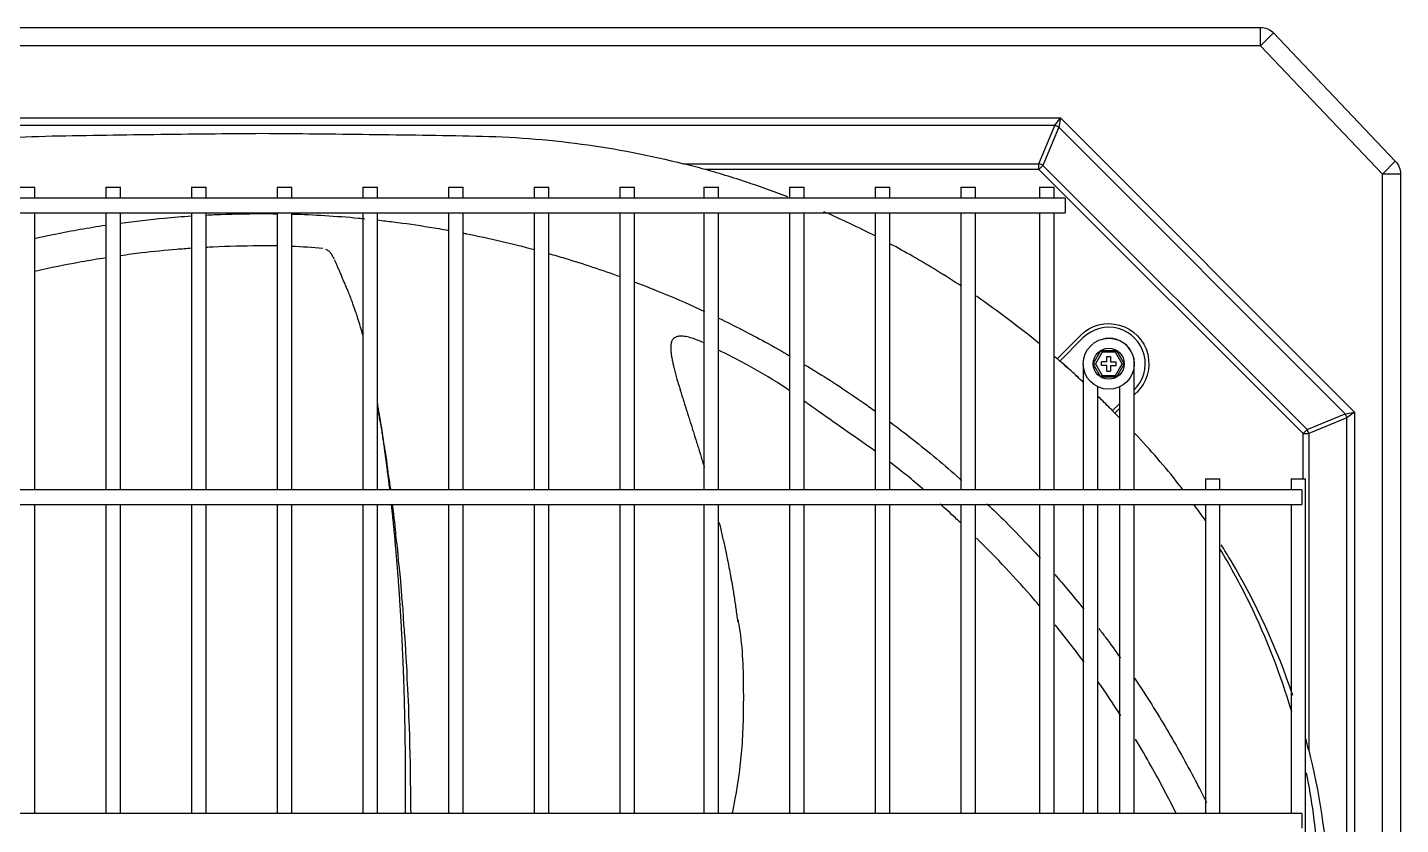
# Model space of a CAD drawing. Header units: millimetres. Extents: x 0 to 504600, y 0 to 118800.
# Drawn here: x 431676.9 to 432053.6, y 51037.6 to 51256.2 of the extents above; entities that cross this region are included whole.
import ezdxf

# ---------------------------------------------------------------- set-up
doc = ezdxf.new("R2010")
doc.units = ezdxf.units.MM
doc.header["$LTSCALE"] = 200
doc.layers.add('LG-AIRCON', color=240, linetype='Continuous')

# ---------------------------------------------------------------- blocks, each defined once
blk = doc.blocks.new('UXB1', base_point=(168674.67, -72229.04))
at = {"layer": 'LG-AIRCON', "color": 0}
for p, q in [((168093.75, -71467.16), (169255.13, -71467.16)), ((169255.13, -71472.16), (169255.13, -71467.16)), ((169255.13, -71472.16), (169258.67, -71468.62)), ((169258.67, -71468.62), (169292.07, -71503.83)), ((169255.13, -71472.16), (168093.75, -71472.16)), ((169288.54, -71507.37), (169255.13, -71472.16)), ((168148.66, -71491.95), (169200.23, -71491.95)), ((169198.7, -71494.07), (168150.18, -71494.07)), ((169194.36, -71504.54), (169198.7, -71494.07)), ((169199.8, -71494.52), (169195.46, -71505)), ((169198.7, -71494.07), (169200.23, -71491.95)), ((169200.23, -71491.95), (169199.8, -71494.52)), ((169278.36, -71573.09), (169199.8, -71494.52)), ((169200.23, -71491.95), (169280.94, -71572.66)), ((169096.89, -71504.54), (169194.36, -71504.54)), ((169194.36, -71506.1), (169194.36, -71504.54)), ((169194.36, -71506.1), (169195.46, -71505)), ((169195.46, -71505), (169267.89, -71577.43)), ((169288.54, -71507.37), (169292.07, -71503.83)), ((169194.36, -71506.1), (169102.74, -71506.1)), ((169266.79, -71578.53), (169194.36, -71506.1)), ((169288.54, -72188.83), (169288.54, -71507.37)), ((169293.54, -71507.37), (169288.54, -71507.37)), ((169293.54, -71507.37), (169293.54, -72188.83)), ((168914.9, -71510.99), (168918.9, -71510.99)), ((168918.9, -71513.99), (168918.9, -71510.99)), ((168938.4, -71510.99), (168938.4, -71513.99)), ((168938.4, -71510.99), (168942.4, -71510.99)), ((168942.4, -71513.99), (168942.4, -71510.99)), ((168961.9, -71510.99), (168961.9, -71513.99)), ((168961.9, -71510.99), (168965.9, -71510.99)), ((168965.9, -71513.99), (168965.9, -71510.99)), ((168985.39, -71510.99), (168985.39, -71513.99)), ((168985.39, -71510.99), (168989.39, -71510.99)), ((168989.39, -71513.99), (168989.39, -71510.99)), ((169008.89, -71510.99), (169008.89, -71513.99)), ((169008.89, -71510.99), (169012.89, -71510.99)), ((169012.89, -71513.99), (169012.89, -71510.99)), ((169032.38, -71510.99), (169032.38, -71513.99)), ((169032.38, -71510.99), (169036.38, -71510.99)), ((169036.38, -71513.99), (169036.38, -71510.99)), ((169055.88, -71510.99), (169055.88, -71513.99)), ((169055.88, -71510.99), (169059.88, -71510.99)), ((169059.88, -71513.99), (169059.88, -71510.99)), ((169079.38, -71510.99), (169079.38, -71513.99)), ((169079.38, -71510.99), (169083.38, -71510.99)), ((169083.38, -71513.99), (169083.38, -71510.99)), ((169102.44, -71510.99), (169102.44, -71513.99)), ((169102.44, -71510.99), (169106.44, -71510.99)), ((169106.44, -71513.99), (169106.44, -71510.99)), ((169125.94, -71510.99), (169125.94, -71513.99)), ((169125.94, -71510.99), (169129.94, -71510.99)), ((169129.94, -71513.99), (169129.94, -71510.99)), ((169149.44, -71510.99), (169149.44, -71513.99)), ((169149.44, -71510.99), (169153.44, -71510.99)), ((169153.44, -71513.99), (169153.44, -71510.99)), ((169172.93, -71510.99), (169172.93, -71513.99)), ((169172.93, -71510.99), (169176.93, -71510.99)), ((169176.93, -71513.99), (169176.93, -71510.99)), ((169194.5, -71510.99), (169194.5, -71513.99)), ((169194.5, -71510.99), (169198.5, -71510.99)), ((169198.5, -71513.99), (169198.5, -71510.99)), ((169201.5, -71513.99), (168146.95, -71513.99)), ((169201.5, -71513.99), (169201.5, -71515.99)), ((169201.5, -71515.99), (169201.5, -71517.99)), ((168146.95, -71517.99), (169201.5, -71517.99)), ((168918.9, -71593.98), (168918.9, -71517.99)), ((168938.4, -71517.99), (168938.4, -71593.98)), ((168942.4, -71593.98), (168942.4, -71517.99)), ((168961.9, -71517.99), (168961.9, -71593.98)), ((168965.9, -71593.98), (168965.9, -71517.99)), ((168985.39, -71517.99), (168985.39, -71593.98)), ((168989.39, -71593.98), (168989.39, -71517.99)), ((169008.89, -71517.99), (169008.89, -71593.98)), ((169012.89, -71593.98), (169012.89, -71517.99)), ((169032.38, -71517.99), (169032.38, -71593.98)), ((169036.38, -71593.98), (169036.38, -71517.99)), ((169055.88, -71517.99), (169055.88, -71593.98)), ((169059.88, -71593.98), (169059.88, -71517.99)), ((169079.38, -71517.99), (169079.38, -71593.98)), ((169083.38, -71593.98), (169083.38, -71517.99)), ((169102.44, -71517.99), (169102.44, -71593.98)), ((169106.44, -71593.98), (169106.44, -71517.99)), ((169125.94, -71517.99), (169125.94, -71593.98)), ((169129.94, -71593.98), (169129.94, -71517.99)), ((169149.44, -71517.99), (169149.44, -71593.98)), ((169153.44, -71593.98), (169153.44, -71517.99)), ((169172.93, -71517.99), (169172.93, -71593.98)), ((169176.93, -71593.98), (169176.93, -71517.99)), ((169194.5, -71517.99), (169194.5, -71593.98)), ((169198.5, -71593.98), (169198.5, -71517.99)), ((169199.34, -71557.99), (169205.72, -71551.62)), ((169206.43, -71552.32), (169200.1, -71558.65)), ((169012.96, -71555.41), (169012.89, -71555.27)), ((169012.96, -71555.41), (169012.89, -71555.41)), ((169209.25, -71559.39), (169211.37, -71555.71)), ((169211.66, -71556.21), (169209.82, -71559.39)), ((169211.37, -71555.71), (169215.62, -71555.71)), ((169211.37, -71555.71), (169211.66, -71556.21)), ((169215.33, -71556.21), (169211.66, -71556.21)), ((169213, -71557.39), (169214, -71557.39)), ((169213, -71558.89), (169213, -71557.39)), ((169214, -71557.39), (169214, -71558.89)), ((169215.33, -71556.21), (169215.62, -71555.71)), ((169217.17, -71559.39), (169215.33, -71556.21)), ((169215.62, -71555.71), (169217.75, -71559.39)), ((169206.5, -71559.56), (169206.5, -71573.32)), ((169211.37, -71563.07), (169209.25, -71559.39)), ((169209.25, -71559.39), (169209.82, -71559.39)), ((169209.82, -71559.39), (169211.66, -71562.57)), ((169213, -71558.89), (169211.5, -71558.89)), ((169211.5, -71559.89), (169211.5, -71558.89)), ((169213, -71559.89), (169211.5, -71559.89)), ((169213, -71561.39), (169213, -71559.89)), ((169213, -71561.39), (169214, -71561.39)), ((169214, -71558.89), (169215.5, -71558.89)), ((169214, -71559.89), (169214, -71561.39)), ((169214, -71559.89), (169215.5, -71559.89)), ((169215.33, -71562.57), (169217.17, -71559.39)), ((169215.5, -71559.89), (169215.5, -71558.89)), ((169217.75, -71559.39), (169215.62, -71563.07)), ((169217.17, -71559.39), (169217.75, -71559.39)), ((169220.49, -71573.32), (169220.49, -71559.56)), ((169210.5, -71573.32), (169210.5, -71565.72)), ((169211.37, -71563.07), (169211.66, -71562.57)), ((169215.62, -71563.07), (169211.37, -71563.07)), ((169211.66, -71562.57), (169215.33, -71562.57)), ((169215.33, -71562.57), (169215.62, -71563.07)), ((169216.49, -71565.72), (169216.49, -71573.32)), ((169221.06, -71567.38), (169220.49, -71567.91)), ((169206.5, -71570.27), (169206.5, -71593.98)), ((169210.5, -71593.98), (169210.5, -71570.27)), ((169214.49, -71572.23), (169216.49, -71570.33)), ((169216.49, -71571.7), (169215.19, -71572.94)), ((169216.49, -71573.32), (169216.49, -71576.15)), ((169220.49, -71576.15), (169220.49, -71573.32)), ((169267.89, -71577.43), (169278.36, -71573.09)), ((169278.36, -71573.09), (169280.94, -71572.66)), ((169280.94, -71572.66), (169278.82, -71574.19)), ((169280.94, -71572.66), (169280.94, -72063.22)), ((169216.49, -71576.15), (169216.49, -71579.81)), ((169220.49, -71579.81), (169220.49, -71576.15)), ((169220.49, -71576.15), (169220.49, -71576.15)), ((169266.79, -71578.53), (169267.89, -71577.43)), ((169278.82, -71574.19), (169268.34, -71578.53)), ((169278.82, -72062.34), (169278.82, -71574.19)), ((169216.49, -71579.81), (169216.49, -71582.63)), ((169220.49, -71582.63), (169220.49, -71579.81)), ((169220.49, -71579.81), (169220.49, -71579.81)), ((169266.79, -71590.98), (169266.79, -71578.53)), ((169266.79, -71578.53), (169268.34, -71578.53)), ((169268.34, -71578.53), (169268.34, -71665.32)), ((169216.49, -71582.63), (169216.49, -71593.98)), ((169220.49, -71593.98), (169220.49, -71582.63)), ((169239.99, -71590.98), (169239.99, -71593.98)), ((169239.99, -71590.98), (169243.99, -71590.98)), ((169243.99, -71593.98), (169243.99, -71590.98)), ((169263.49, -71590.98), (169263.49, -71593.98)), ((169263.49, -71590.98), (169267.49, -71590.98)), ((169267.49, -72044.9), (169267.49, -71590.98)), ((169266.49, -71593.97), (168081.96, -71593.97)), ((169266.49, -71593.97), (169266.49, -71595.97)), ((169266.49, -71595.97), (169266.49, -71597.97)), ((168081.96, -71597.97), (169266.49, -71597.97)), ((168918.9, -71682.77), (168918.9, -71597.98)), ((168938.4, -71597.98), (168938.4, -71682.77)), ((168942.4, -71682.77), (168942.4, -71597.98)), ((168961.9, -71597.98), (168961.9, -71682.77)), ((168965.9, -71682.77), (168965.9, -71597.98)), ((168985.39, -71597.98), (168985.39, -71682.77)), ((168989.39, -71682.77), (168989.39, -71597.98)), ((169008.89, -71597.98), (169008.89, -71682.77)), ((169012.89, -71682.77), (169012.89, -71597.98)), ((169032.38, -71597.98), (169032.38, -71682.77)), ((169036.38, -71682.77), (169036.38, -71597.98)), ((169055.88, -71597.98), (169055.88, -71682.77)), ((169059.88, -71682.77), (169059.88, -71597.98)), ((169079.38, -71597.98), (169079.38, -71682.77)), ((169083.38, -71682.77), (169083.38, -71597.98)), ((169102.44, -71597.98), (169102.44, -71682.77)), ((169106.44, -71682.77), (169106.44, -71597.98)), ((169125.94, -71597.98), (169125.94, -71682.77)), ((169129.94, -71682.77), (169129.94, -71597.98)), ((169149.44, -71597.98), (169149.44, -71682.77)), ((169153.44, -71682.77), (169153.44, -71597.98)), ((169172.93, -71597.98), (169172.93, -71682.77)), ((169176.93, -71682.77), (169176.93, -71597.98)), ((169194.5, -71597.98), (169194.5, -71682.77)), ((169198.5, -71682.77), (169198.5, -71597.98)), ((169206.5, -71597.97), (169206.5, -71682.76)), ((169210.5, -71682.76), (169210.5, -71597.97)), ((169216.49, -71597.98), (169216.49, -71682.76)), ((169220.49, -71682.76), (169220.49, -71597.98)), ((169239.99, -71597.98), (169239.99, -71682.76)), ((169243.99, -71682.76), (169243.99, -71597.98)), ((169263.49, -71597.98), (169263.49, -71682.76)), ((169172.93, -71602.86), (169172.71, -71603)), ((169266.49, -71682.76), (168081.96, -71682.76)), ((169266.49, -71682.76), (169266.49, -71684.76)), ((169266.49, -71684.76), (169266.49, -71686.76))]:
    blk.add_line(p, q, dxfattribs=at)
for radius in [7, 4.25, 4.25]:
    blk.add_circle((169213.5, -71559.39), radius, dxfattribs=at)
at = {"layer": 'LG-AIRCON', "color": 0, "extrusion": (0, 0, -1)}
for centre, radius, start, end in [((-169255.13, -71472.16), 5, 90, 135), ((-169288.54, -71507.37), 5, 135, 180), ((-169213.5, -71559.39), 11, 45, 226.5506)]:
    blk.add_arc(centre, radius, start, end, dxfattribs=at)
at = {"layer": 'LG-AIRCON', "color": 0}
blk.add_arc((169213.5, -71559.39), 10, 313.4494, 135, dxfattribs=at)
for centre, major_axis in [((169198.7, -71495.62), (-2.03, 0.84)), ((169194.36, -71506.1), (-2.03, 0.84)), ((169277.26, -71574.19), (-0.84, 2.03)), ((169266.79, -71578.53), (-0.84, 2.03))]:
    blk.add_ellipse(centre, major_axis=major_axis, ratio=0.678598, start_param=4.438375, end_param=4.986403, dxfattribs=at)
for points, knots in [([(168863.4, -71505.19), (168872.96, -71502.66), (168882.61, -71500.72), (168897.22, -71498.66), (168902.11, -71498.11), (168911.93, -71497.32), (168916.87, -71497.09), (168926.78, -71496.84), (168931.75, -71496.78), (168941.67, -71496.62), (168946.63, -71496.54), (168961.52, -71496.35), (168971.46, -71496.25), (168981.39, -71496.19)], [0, 0, 0, 0, 0.25, 0.25, 0.375, 0.375, 0.5, 0.5, 0.625, 0.625, 0.75, 0.75, 1, 1, 1, 1]), ([(168981.39, -71496.19), (168991.14, -71496.25), (169000.89, -71496.35), (169020.39, -71496.6), (169030.14, -71496.73), (169044.76, -71497.05), (169049.63, -71497.25), (169059.32, -71497.98), (169064.12, -71498.49), (169078.38, -71500.41), (169087.72, -71502.22), (169096.89, -71504.54)], [0, 0, 0, 0, 0.25, 0.25, 0.5, 0.5, 0.625, 0.625, 0.75, 0.75, 1, 1, 1, 1]), ([(168942.35, -71520.81), (168946.39, -71520.27), (168952.89, -71519.53), (168959.41, -71519), (168961.87, -71518.83)], [0, 0, 0, 0, 0.622175, 1, 1, 1, 1]), ([(168965.88, -71518.6), (168966.66, -71518.56), (168971.73, -71518.32), (168976.81, -71518.26), (168981.1, -71518.2)], [0, 0, 0, 0, 0.15493, 1, 1, 1, 1]), ([(168989.4, -71518.32), (168989.47, -71518.32), (168992.49, -71518.4), (168998.6, -71518.69), (169005.21, -71519.19), (169008.86, -71519.54), (169009.44, -71519.6)], [0, 0, 0, 0, 0.009862, 0.452008, 0.912782, 1, 1, 1, 1]), ([(169012.91, -71519.96), (169014.36, -71520.12), (169019.12, -71520.68), (169025.63, -71521.62), (169030.67, -71522.48), (169032.42, -71522.8)], [0, 0, 0, 0, 0.222526, 0.729479, 1, 1, 1, 1]), ([(168918.85, -71524.99), (168920.73, -71524.58), (168927.2, -71523.21), (168933.71, -71522.08), (168938.35, -71521.38)], [0, 0, 0, 0, 0.290991, 1, 1, 1, 1]), ([(169036.39, -71523.55), (169036.72, -71523.61), (169043.29, -71524.9), (169049.82, -71526.43), (169055.96, -71528.08)], [0, 0, 0, 0, 0.049766, 1, 1, 1, 1]), ([(168961.88, -71527.73), (168960.55, -71527.83), (168956.01, -71528.17), (168949.52, -71528.83), (168944.36, -71529.49), (168942.4, -71529.76)], [0, 0, 0, 0, 0.205527, 0.696848, 1, 1, 1, 1]), ([(168985.38, -71527.09), (168983.68, -71527.07), (168977.8, -71527.06), (168971.32, -71527.21), (168966.54, -71527.45), (168965.89, -71527.49)], [0, 0, 0, 0, 0.25942, 0.898801, 1, 1, 1, 1]), ([(169001.07, -71530.7), (169000.9, -71530.38), (169000.54, -71529.74), (169000.13, -71529), (168999.58, -71528.51), (168999.07, -71528.18), (168998.79, -71528.03)], [0, 0, 0, 0, 0.181976, 0.413188, 0.708779, 1, 1, 1, 1]), ([(169173.11, -71538.14), (169168.7, -71535.25), (169164.21, -71532.49), (169157.65, -71528.74), (169155.65, -71527.63), (169153.63, -71526.55)], [0, 0, 0, 0, 0.696314, 0.696314, 1, 1, 1, 1]), ([(168938.4, -71530.35), (168936.15, -71530.69), (168929.66, -71531.78), (168923.16, -71533.1), (168918.9, -71534.07)], [0, 0, 0, 0, 0.345093, 1, 1, 1, 1]), ([(169008.89, -71551.45), (169008.79, -71551.12), (169008.6, -71550.42), (169008.32, -71549.47), (169008.04, -71548.51), (169007.74, -71547.53), (169007.43, -71546.57), (169007.16, -71545.74), (169006.88, -71544.92), (169006.55, -71543.99), (169006.22, -71543.07), (169005.93, -71542.28), (169005.63, -71541.5), (169005.33, -71540.73), (169004.99, -71539.87), (169004.69, -71539.13), (169004.39, -71538.41), (169004.14, -71537.8), (169003.88, -71537.19), (169003.6, -71536.51), (169003.31, -71535.85), (169003.03, -71535.19), (169002.81, -71534.68), (169002.57, -71534.12), (169002.37, -71533.67), (169002.13, -71533.13), (169001.95, -71532.72), (169001.75, -71532.25), (169001.57, -71531.83), (169001.41, -71531.48), (169001.25, -71531.11), (169001.18, -71530.95), (169001.16, -71530.9)], [0, 0, 0, 0, 0.039009, 0.083366, 0.112937, 0.157294, 0.201651, 0.231222, 0.260794, 0.305151, 0.349508, 0.379079, 0.40865, 0.453007, 0.482579, 0.526936, 0.556507, 0.586078, 0.61565, 0.645221, 0.689578, 0.71915, 0.748721, 0.778292, 0.807864, 0.837435, 0.867006, 0.896578, 0.926149, 0.95572, 0.985292, 1, 1, 1, 1]), ([(169059.94, -71529.18), (169061.39, -71529.59), (169067.97, -71531.51), (169074.48, -71533.67), (169079.5, -71535.49)], [0, 0, 0, 0, 0.22069, 1, 1, 1, 1]), ([(169083.48, -71536.97), (169086.2, -71538), (169092.62, -71540.55), (169098.95, -71543.32), (169102.58, -71545.01)], [0, 0, 0, 0, 0.42049, 1, 1, 1, 1]), ([(169106.59, -71546.9), (169110.83, -71548.95), (169117.39, -71552.32), (169123.81, -71555.93), (169126.1, -71557.26)], [0, 0, 0, 0, 0.640117, 1, 1, 1, 1]), ([(169093.57, -71553.41), (169093.52, -71553.55), (169093.46, -71553.81), (169093.41, -71554.11), (169093.37, -71554.57), (169093.36, -71554.93), (169093.36, -71555.37), (169093.39, -71555.88), (169093.43, -71556.34), (169093.51, -71556.94), (169093.59, -71557.46), (169093.7, -71558.09), (169093.82, -71558.69), (169093.99, -71559.46), (169094.17, -71560.24), (169094.37, -71561.05), (169094.56, -71561.78), (169094.76, -71562.52), (169095.01, -71563.4), (169095.27, -71564.31), (169095.58, -71565.37), (169095.87, -71566.32), (169096.17, -71567.3), (169096.47, -71568.29), (169096.83, -71569.44), (169097.2, -71570.62), (169097.53, -71571.66), (169097.87, -71572.72), (169098.26, -71573.95), (169098.66, -71575.21), (169099.05, -71576.45), (169099.46, -71577.73), (169099.86, -71579.02), (169100.28, -71580.35), (169100.69, -71581.69), (169101.11, -71583.06), (169101.53, -71584.43), (169101.95, -71585.81), (169102.3, -71587), (169102.5, -71587.66), (169102.54, -71587.8)], [0, 0, 0, 0, 0.033229, 0.055763, 0.078298, 0.100832, 0.123366, 0.145901, 0.168435, 0.19097, 0.213504, 0.236039, 0.258573, 0.281107, 0.314909, 0.337443, 0.359978, 0.382512, 0.405047, 0.438848, 0.461383, 0.495184, 0.517719, 0.540253, 0.574055, 0.607857, 0.630391, 0.652925, 0.686727, 0.720529, 0.743063, 0.776865, 0.810667, 0.833201, 0.867003, 0.900804, 0.923339, 0.95714, 0.990942, 1, 1, 1, 1]), ([(169102.46, -71553.69), (169101.78, -71553.38), (169100.04, -71552.62), (169097.74, -71551.87), (169095.72, -71551.78), (169094.8, -71552.02), (169094.23, -71552.38), (169093.79, -71552.83), (169093.61, -71553.23), (169093.53, -71553.53)], [0, 0, 0, 0, 0.219395, 0.55496, 0.6933, 0.812497, 0.863417, 0.908725, 1, 1, 1, 1]), ([(169220.49, -71559.39), (169220.49, -71558.78), (169220.35, -71557.65), (169219.58, -71555.71), (169218.16, -71553.98), (169216.28, -71552.89), (169214.45, -71552.38), (169212.85, -71552.37), (169211.85, -71552.66), (169211.48, -71552.82)], [0, 0, 0, 0, 0.137261, 0.262101, 0.473405, 0.635419, 0.754104, 0.906211, 1, 1, 1, 1]), ([(169125.96, -71566.77), (169125.66, -71566.56), (169122.11, -71564.15), (169116.64, -71560.88), (169110.33, -71557.57), (169107.47, -71556.12), (169106.47, -71555.62)], [0, 0, 0, 0, 0.048306, 0.574929, 0.852045, 1, 1, 1, 1]), ([(169206.51, -71564.43), (169205.55, -71563.54), (169203.38, -71561.54), (169201.18, -71559.59), (169199.95, -71558.52)], [0, 0, 0, 0, 0.44696, 1, 1, 1, 1]), ([(169130.12, -71559.64), (169131.03, -71560.19), (169136.56, -71563.56), (169143.07, -71567.84), (169148.55, -71571.73), (169149.62, -71572.5)], [0, 0, 0, 0, 0.137607, 0.830509, 1, 1, 1, 1]), ([(169206.51, -71564.43), (169205.54, -71563.53), (169203.43, -71561.59), (169201.28, -71559.68), (169200.1, -71558.65)], [0, 0, 0, 0, 0.457218, 1, 1, 1, 1]), ([(169149.51, -71583.44), (169144.45, -71579.78), (169137.84, -71575.35), (169131.33, -71570.59), (169129.97, -71569.61)], [0, 0, 0, 0, 0.792341, 1, 1, 1, 1]), ([(169213.5, -71571.22), (169212.95, -71570.67), (169211.97, -71569.69), (169210.98, -71568.71), (169210.53, -71568.28)], [0, 0, 0, 0, 0.553412, 1, 1, 1, 1]), ([(169213.5, -71571.22), (169212.95, -71570.67), (169211.97, -71569.69), (169210.98, -71568.71), (169210.53, -71568.28)], [0, 0, 0, 0, 0.55329, 1, 1, 1, 1]), ([(169016.31, -71593.98), (169016.28, -71593.68), (169016.17, -71592.77), (169016.03, -71591.56), (169015.84, -71590.05), (169015.67, -71588.68), (169015.47, -71587.16), (169015.29, -71585.79), (169015.11, -71584.44), (169014.91, -71582.96), (169014.72, -71581.64), (169014.51, -71580.19), (169014.34, -71579.03), (169014.12, -71577.58), (169013.92, -71576.29), (169013.7, -71574.85), (169013.49, -71573.56), (169013.28, -71572.26), (169013.07, -71571.07), (169012.94, -71570.31), (169012.89, -71569.98)], [0, 0, 0, 0, 0.03653, 0.110211, 0.147051, 0.220732, 0.275993, 0.331254, 0.386515, 0.441776, 0.515457, 0.552298, 0.625979, 0.66282, 0.736501, 0.791762, 0.847023, 0.902283, 0.957544, 1, 1, 1, 1]), ([(169016.57, -71593.98), (169016.55, -71593.79), (169016.35, -71592.2), (169015.94, -71590.17), (169015.67, -71587.54), (169015.35, -71585.04), (169014.88, -71582.4), (169014.53, -71580.17), (169014.27, -71578.32), (169014.01, -71576.64), (169013.54, -71574.62), (169013.19, -71572.5), (169012.98, -71571.03), (169012.89, -71570.52), (169012.89, -71570.49)], [0, 0, 0, 0, 0.022704, 0.188294, 0.255944, 0.328946, 0.48653, 0.631631, 0.688105, 0.734898, 0.828723, 0.938324, 0.99671, 1, 1, 1, 1]), ([(169153.64, -71575.44), (169155.67, -71576.96), (169162.17, -71581.93), (169168.63, -71587.3), (169172.99, -71591.21), (169173.16, -71591.36)], [0, 0, 0, 0, 0.302202, 0.97371, 1, 1, 1, 1]), ([(169233.78, -71593.84), (169233.43, -71593.39), (169233.09, -71592.95), (169228.94, -71587.65), (169224.91, -71582.98), (169220.65, -71578.51)], [0, 0, 0, 0, 0.083758, 0.083758, 1, 1, 1, 1]), ([(169020.57, -71682.74), (169020.57, -71682.35), (169020.58, -71681.64), (169020.59, -71680.45), (169020.6, -71679.15), (169020.6, -71677.69), (169020.61, -71676.23), (169020.61, -71674.76), (169020.61, -71673.29), (169020.61, -71671.96), (169020.6, -71670.44), (169020.6, -71669.08), (169020.59, -71667.4), (169020.58, -71666.08), (169020.56, -71664.43), (169020.55, -71663.12), (169020.52, -71661.48), (169020.5, -71660.16), (169020.47, -71658.52), (169020.45, -71657.2), (169020.41, -71655.53), (169020.38, -71654.18), (169020.34, -71652.48), (169020.3, -71650.97), (169020.25, -71649.31), (169020.21, -71647.83), (169020.16, -71646.36), (169020.1, -71644.72), (169020.04, -71643.25), (169019.98, -71641.61), (169019.92, -71640.13), (169019.84, -71638.47), (169019.77, -71636.96), (169019.7, -71635.45), (169019.62, -71633.8), (169019.54, -71632.34), (169019.45, -71630.72), (169019.36, -71629.27), (169019.27, -71627.65), (169019.17, -71626.04), (169019.07, -71624.59), (169018.97, -71622.97), (169018.86, -71621.5), (169018.75, -71619.86), (169018.64, -71618.39), (169018.53, -71616.95), (169018.4, -71615.36), (169018.27, -71613.78), (169018.14, -71612.2), (169018.01, -71610.63), (169017.88, -71609.22), (169017.74, -71607.65), (169017.61, -71606.23), (169017.45, -71604.64), (169017.31, -71603.21), (169017.17, -71601.79), (169017.01, -71600.24), (169016.87, -71598.97), (169016.79, -71598.17), (169016.76, -71597.98)], [0, 0, 0, 0, 0.013718, 0.025238, 0.042517, 0.059796, 0.077075, 0.094355, 0.111634, 0.128913, 0.140433, 0.163472, 0.174991, 0.19803, 0.20955, 0.232588, 0.244108, 0.267147, 0.278666, 0.301705, 0.313225, 0.336264, 0.347783, 0.370822, 0.388101, 0.405381, 0.42266, 0.439939, 0.462978, 0.474498, 0.497537, 0.514816, 0.532095, 0.549374, 0.566653, 0.589692, 0.601212, 0.624251, 0.64153, 0.658809, 0.681848, 0.693368, 0.716407, 0.733686, 0.750965, 0.768244, 0.785524, 0.808563, 0.825842, 0.843121, 0.86616, 0.877679, 0.900718, 0.917998, 0.935277, 0.952556, 0.969835, 0.992874, 1, 1, 1, 1]), ([(169022.13, -71682.67), (169022.11, -71682.11), (169022.07, -71680.52), (169022.09, -71678.86), (169022.11, -71677.24), (169022.1, -71676.41), (169022.01, -71674.88), (169021.93, -71673.1), (169021.97, -71670.93), (169021.99, -71668.4), (169021.84, -71665.54), (169021.75, -71663.25), (169021.75, -71661.44), (169021.75, -71660.2), (169021.7, -71659), (169021.56, -71657.33), (169021.51, -71655.4), (169021.49, -71653.19), (169021.4, -71650.79), (169021.19, -71648.27), (169021.09, -71646.12), (169021.06, -71644.39), (169021.03, -71642.82), (169020.8, -71640.76), (169020.7, -71638.53), (169020.63, -71636.38), (169020.47, -71634.07), (169020.22, -71631.62), (169020.07, -71629.48), (169020, -71627.74), (169019.92, -71626.11), (169019.64, -71624), (169019.5, -71621.69), (169019.36, -71619.5), (169019.14, -71617.21), (169018.84, -71614.82), (169018.65, -71612.69), (169018.53, -71610.89), (169018.37, -71609.18), (169018.01, -71607.01), (169017.82, -71604.45), (169017.59, -71602.18), (169017.32, -71600.11), (169017.13, -71598.79), (169017.02, -71597.96)], [0, 0, 0, 0, 0.020993, 0.060732, 0.0678, 0.074162, 0.086897, 0.117658, 0.135798, 0.155524, 0.197696, 0.23796, 0.254024, 0.266902, 0.278583, 0.291499, 0.323077, 0.341369, 0.36095, 0.402348, 0.440072, 0.454754, 0.466698, 0.490617, 0.521317, 0.539051, 0.558332, 0.59936, 0.637234, 0.652147, 0.664401, 0.689266, 0.720818, 0.739028, 0.758563, 0.799999, 0.837338, 0.851752, 0.864099, 0.891017, 0.924896, 0.944238, 0.965101, 1, 1, 1, 1]), ([(169172.8, -71602.96), (169172.34, -71602.53), (169170.51, -71600.81), (169168.65, -71599.1), (169167.24, -71597.83)], [0, 0, 0, 0, 0.252005, 1, 1, 1, 1]), ([(169106.63, -71602.94), (169106.64, -71603), (169106.8, -71603.64), (169107.09, -71604.85), (169107.49, -71606.58), (169107.88, -71608.31), (169108.26, -71610.04), (169108.67, -71611.96), (169109.02, -71613.69), (169109.4, -71615.63), (169109.69, -71617.18), (169110.04, -71619.13), (169110.35, -71620.88), (169110.67, -71622.86), (169110.95, -71624.65), (169111.21, -71626.47), (169111.47, -71628.29), (169111.62, -71629.5), (169111.7, -71630.11)], [0, 0, 0, 0, 0.006903, 0.071665, 0.136426, 0.201188, 0.265949, 0.330711, 0.417059, 0.460233, 0.546582, 0.589756, 0.676105, 0.740866, 0.805628, 0.870389, 0.935151, 1, 1, 1, 1]), ([(169185.24, -71602.76), (169187.23, -71604.78), (169190.45, -71608.06), (169193.57, -71611.44), (169194.76, -71612.74)], [0, 0, 0, 0, 0.616544, 1, 1, 1, 1]), ([(169194.62, -71625.9), (169194.06, -71625.23), (169188.58, -71618.85), (169182.73, -71612.64), (169177.22, -71607.23)], [0, 0, 0, 0, 0.103466, 1, 1, 1, 1]), ([(169263.68, -71654.86), (169263.46, -71654.1), (169263.24, -71653.35), (169259.96, -71642.68), (169256.03, -71632.85), (169249.09, -71618.99), (169246.63, -71614.53), (169244, -71610.17)], [0, 0, 0, 0, 0.048488, 0.048488, 0.686498, 0.686498, 1, 1, 1, 1]), ([(169263.98, -71650.38), (169259.64, -71637.46), (169253.98, -71625.13), (169246.16, -71611.93), (169245.27, -71610.46), (169244.35, -71609.01)], [0, 0, 0, 0, 0.888615, 0.888615, 1, 1, 1, 1]), ([(169198.72, -71617.2), (169199.94, -71618.6), (169202.61, -71621.72), (169205.22, -71624.9), (169206.62, -71626.66)], [0, 0, 0, 0, 0.451779, 1, 1, 1, 1]), ([(169111.76, -71629.59), (169111.82, -71629.88), (169113.01, -71636.02), (169113.37, -71647.72), (169113.18, -71663.85), (169111.68, -71675.36), (169110.44, -71681.44), (169110.14, -71682.79)], [0, 0, 0, 0, 0.017033, 0.353101, 0.655124, 0.923021, 1, 1, 1, 1]), ([(169210.76, -71631.96), (169211.38, -71632.78), (169213.4, -71635.46), (169215.38, -71638.18), (169216.72, -71640.08)], [0, 0, 0, 0, 0.307262, 1, 1, 1, 1]), ([(169220.54, -71645.6), (169221.02, -71646.33), (169223, -71649.29), (169226.37, -71654.54), (169230.49, -71661.4), (169234.4, -71668.32), (169237.64, -71674.43), (169239.55, -71678.25), (169240.28, -71679.72)], [0, 0, 0, 0, 0.066649, 0.271122, 0.474015, 0.675325, 0.87505, 1, 1, 1, 1]), ([(169232, -71682.72), (169229.85, -71678.38), (169226.24, -71671.55), (169222.29, -71664.78), (169220.8, -71662.3)], [0, 0, 0, 0, 0.633004, 1, 1, 1, 1]), ([(169268.34, -71665.32), (169271.22, -71676.85), (169273.01, -71688.57), (169274.11, -71706.42), (169274.37, -71712.39), (169274.92, -71724.32), (169275.17, -71730.29), (169276.26, -71760.16), (169276.7, -71784.14), (169276.7, -71808.1)], [0, 0, 0, 0, 0.25, 0.25, 0.375, 0.375, 0.5, 0.5, 1, 1, 1, 1]), ([(169273.51, -71806.9), (169273.51, -71786.17), (169273.24, -71765.45), (169272.44, -71734.37), (169272.11, -71724.01), (169271.51, -71708.48), (169271.35, -71703.3), (169270.79, -71692.97), (169270.31, -71687.84), (169269.12, -71679.01), (169268.5, -71675.29), (169267.77, -71671.59)], [0, 0, 0, 0, 0.45798, 0.45798, 0.686971, 0.686971, 0.801466, 0.801466, 0.915961, 0.915961, 1, 1, 1, 1])]:
    blk.add_open_spline(points, degree=3, knots=knots, dxfattribs=at)
for points in [[(169102.74, -71506.1), (169100.78, -71505.55), (169098.81, -71505.03), (169096.89, -71504.54)], [(169115.43, -71510.01), (169111.23, -71508.59), (169107, -71507.29), (169102.74, -71506.1)], [(169125.43, -71513.62), (169122.13, -71512.35), (169118.8, -71511.14), (169115.43, -71510.01)], [(168981.1, -71518.2), (168982.53, -71518.21), (168983.96, -71518.22), (168985.4, -71518.24)], [(169149.59, -71524.43), (169144.91, -71522.03), (169140.16, -71519.78), (169135.34, -71517.68)], [(168997.93, -71527.82), (168995.06, -71527.53), (168992.22, -71527.32), (168989.39, -71527.21)], [(169194.51, -71553.91), (169188.93, -71549.33), (169183.14, -71544.98), (169177.19, -71540.89)], [(169199.35, -71557.99), (169199.07, -71557.75), (169198.79, -71557.51), (169198.51, -71557.27)], [(169200.1, -71558.65), (169199.85, -71558.43), (169199.59, -71558.21), (169199.34, -71557.99)], [(169214.49, -71572.23), (169214.16, -71571.89), (169213.83, -71571.55), (169213.5, -71571.22)], [(169214.63, -71572.37), (169214.47, -71572.2), (169214.31, -71572.04), (169214.15, -71571.88)], [(169215.19, -71572.94), (169214.96, -71572.7), (169214.72, -71572.46), (169214.49, -71572.23)], [(169215.86, -71573.64), (169215.64, -71573.4), (169215.41, -71573.17), (169215.19, -71572.94)], [(169216.52, -71574.29), (169216.3, -71574.07), (169216.08, -71573.85), (169215.86, -71573.64)], [(169162.61, -71593.77), (169159.69, -71591.27), (169156.7, -71588.84), (169153.62, -71586.49)], [(169180.1, -71597.82), (169181.82, -71599.46), (169183.53, -71601.11), (169185.24, -71602.76)], [(169240.03, -71602.43), (169238.97, -71600.89), (169237.89, -71599.36), (169236.78, -71597.85)], [(169206.75, -71641.25), (169204.2, -71637.78), (169201.56, -71634.35), (169198.81, -71630.95)], [(169216.83, -71655.93), (169214.8, -71652.76), (169212.69, -71649.61), (169210.5, -71646.48)], [(169268.34, -71665.32), (169268.07, -71664.24), (169267.79, -71663.14), (169267.5, -71662.04)]]:
    blk.add_open_spline(points, degree=3, dxfattribs=at)

msp = doc.modelspace()

# ---------------------------------------------------------------- block references
at = {"layer": 'LG-AIRCON', "color": 7}
msp.add_blockref('UXB1', (431434.71, 50494.32), dxfattribs=at)

doc.saveas('drawing.dxf')
